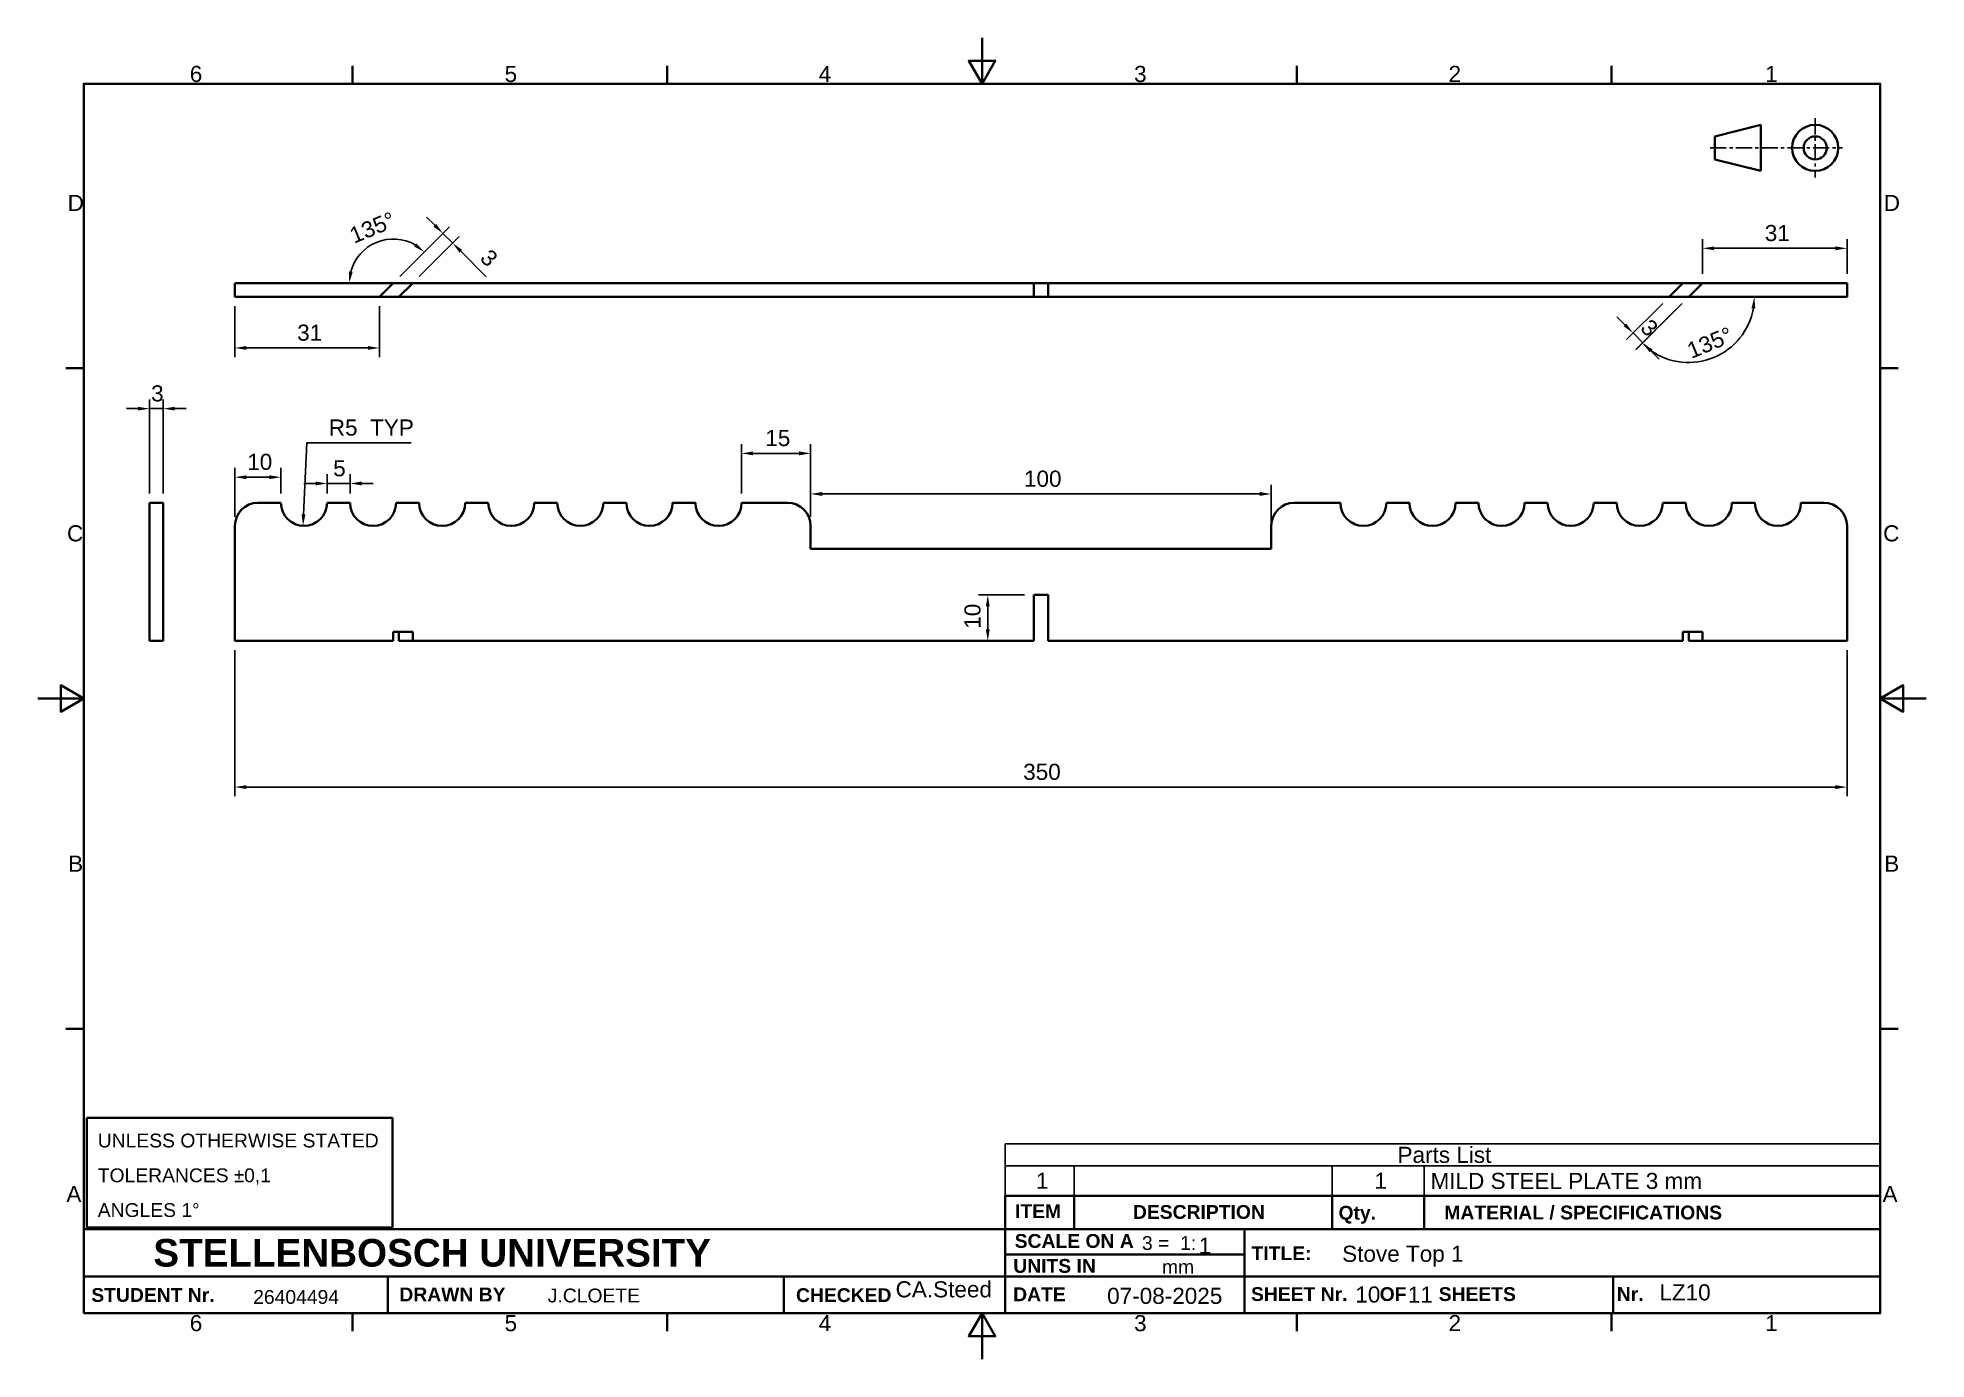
# Model space of a CAD drawing. Header units: millimetres. Extents: x 0 to 410, y 0 to 287.
import ezdxf

# ---------------------------------------------------------------- set-up
doc = ezdxf.new("R2010")
doc.units = ezdxf.units.MM
doc.linetypes.add('CENTER_ACAD', pattern=[1336.842178, 835.526367, -167.10527, 167.10527, -167.10527])
for name, color, linetype, lineweight in [('Border_0', 7, 'Continuous', 35), ('Border_2', 7, 'Continuous', 35), ('Dimensions(ISO)', 7, 'Continuous', 25), ('Sketch Geometry(ISO)', 7, 'Continuous', 35), ('Symbols(ISO)', 7, 'Continuous', 25), ('Visible Edges(ISO)', 7, 'Continuous', 35)]:
    doc.layers.add(name, color=color, linetype=linetype, lineweight=lineweight)
doc.styles.add('Border_1', font='arial.ttf')
doc.styles.add('Copy of DEFAULT-ISO', font='arial.ttf')
doc.styles.add('DEFAULT-ISO', font='arial.ttf')
doc.styles.add('ROMANS', font='romans.shx')
doc.dimstyles.new('PRIOR2-01', dxfattribs={"dimtxt": 3.5, "dimasz": 2.5, "dimexe": 2, "dimexo": 2, "dimgap": 1.5, "dimtad": 1, "dimtoh": 1, "dimdec": 0, "dimzin": 0, "dimtxsty": 'DEFAULT-ISO', "dimcen": 0.09, "dimclrd": 7, "dimclre": 7, "dimclrt": 7, "dimaunit": 1, "dimadec": 0, "dimazin": 0, "dimtfac": 1, "dimtdec": 3, "dimtmove": 0, "dimatfit": 3, "dimfxl": 1, "dimtolj": 1, "dimtzin": 0, "dimlwd": 25, "dimlwe": 25, "dimarcsym": 0})

# ---------------------------------------------------------------- blocks, each defined once
blk = doc.blocks.new('Borders Default Border')
at = {"layer": 'Border_0'}
for p, q in [((68.33, 277), (68.33, 280.9)), ((136.67, 277), (136.67, 280.9)), ((273.33, 277), (273.33, 280.9)), ((341.67, 277), (341.67, 280.9)), ((10, 215.25), (6.1, 215.25)), ((400, 215.25), (403.9, 215.25)), ((10, 71.75), (6.1, 71.75)), ((400, 71.75), (403.9, 71.75)), ((68.33, 10), (68.33, 6.1)), ((136.67, 10), (136.67, 6.1)), ((273.33, 10), (273.33, 6.1)), ((341.67, 10), (341.67, 6.1))]:
    blk.add_line(p, q, dxfattribs=at)
at = {"layer": 'Border_0', "flags": 128}
for points in [[(205, 287), (205, 277), (202.11, 282), (207.89, 282), (205, 277)], [(10, 10), (10, 277), (400, 277), (400, 10), (10, 10)], [(0, 143.5), (10, 143.5), (5, 146.39), (5, 140.61), (10, 143.5)], [(410, 143.5), (400, 143.5), (405, 146.39), (405, 140.61), (400, 143.5)], [(205, 0), (205, 10), (202.11, 5), (207.89, 5), (205, 10)]]:
    blk.add_lwpolyline(points, dxfattribs=at)
at = {"layer": 'Border_2', "char_height": 3.5, "attachment_point": 7, "style": 'Border_1'}
for s, insert in [('6', (33, 277.34)), ('5', (101.35, 277.34)), ('4', (169.54, 277.4)), ('3', (238.02, 277.34)), ('2', (306.29, 277.4)), ('1', (375.03, 277.4)), ('D', (6.48, 249.38)), ('D', (400.78, 249.38)), ('C', (6.34, 177.57)), ('C', (400.64, 177.57)), ('B', (6.59, 105.88)), ('B', (400.89, 105.88)), ('A', (6.21, 34.13)), ('A', (400.51, 34.13)), ('6', (33, 6.04)), ('5', (101.35, 6.04)), ('4', (169.54, 6.1)), ('3', (238.02, 6.04)), ('2', (306.29, 6.1)), ('1', (375.03, 6.1))]:
    blk.add_mtext(s, dxfattribs=dict(at, insert=insert))
blk = doc.blocks.new('Title Blocks stellenbosch')
at = {"layer": 'Sketch Geometry(ISO)'}
for p, q in [((218.02, 9.91), (218.02, 35.41)), ((218.02, 35.41), (408.02, 35.41)), ((233.02, 35.41), (233.02, 28.16)), ((289.02, 35.41), (289.02, 28.16)), ((309.02, 35.41), (309.02, 28.16)), ((18.02, 28.16), (408.02, 28.16)), ((270.02, 28.16), (270.02, 9.91)), ((218.02, 22.66), (270.02, 22.66)), ((18.02, 17.91), (408.02, 17.91)), ((84.02, 17.91), (84.02, 9.91)), ((170.02, 17.91), (170.02, 9.91)), ((350.02, 17.91), (350.02, 9.91)), ((408.02, 9.91), (18.02, 9.91))]:
    blk.add_line(p, q, dxfattribs=at)
at = {"layer": 'Symbols(ISO)', "color": 7, "attachment_point": 1, "style": 'ROMANS'}
for s, insert, char_height in [('\\fArial|b1|i0;{\\H3.0000;ITEM}', (220.18, 33.57), 3), ('\\fArial|b1|i0;{\\H3.0000;DESCRIPTION}', (245.79, 33.4), 3), ('\\fArial|b1|i0;{\\H3.0000;Qty.}', (290.42, 33.22), 3), ('\\fArial|b1|i0;{\\H3.0000;MATERIAL / SPECIFICATIONS}', (313.39, 33.28), 3), ('\\fArial|b1|i0;{\\H6.0000;STELLENBOSCH UNIVERSITY}', (33.11, 26.03), 6), ('\\fArial|b1|i0;{\\H3.0000;SCALE ON A}', (220.12, 27.1), 3), ('\\fArial|b1|i0;{\\H3.0000;UNITS IN}', (219.81, 21.68), 3), ('\\fArial|b1|i0;{\\H3.0000;TITLE:}', (271.53, 24.43), 3), ('\\fArial|b1|i0;{\\H3.0000;STUDENT Nr.}', (19.65, 15.37), 3), ('\\fArial|b1|i0;{\\H3.0000;DRAWN BY}', (86.53, 15.49), 3), ('\\fArial|b1|i0;{\\H3.0000;CHECKED}', (172.64, 15.33), 3), ('\\fArial|b1|i0;{\\H3.0000;DATE}', (219.79, 15.51), 3), ('\\fArial|b1|i0;{\\H3.0000;SHEET Nr.      OF      SHEETS}', (271.42, 15.56), 3)]:
    blk.add_mtext(s, dxfattribs=dict(at, insert=insert, char_height=char_height))
at = {"layer": 'Symbols(ISO)', "color": 7, "insert": (350.85, 15.57), "char_height": 3, "width": 7.4832, "attachment_point": 1, "style": 'ROMANS'}
blk.add_mtext('\\fArial|b1|i0;{\\H3.0000;Nr.}', dxfattribs=at)
blk = doc.blocks.new('iso1st')
at = {"layer": 'Sketch Geometry(ISO)'}
for p, q in [((-3.3785, 5.0225), (-13.3785, 2.5225)), ((-3.3785, -4.9775), (-3.3785, 5.0225)), ((-13.3785, 2.5225), (-13.3785, -2.4775)), ((-13.3785, -2.4775), (-3.3785, -4.9775))]:
    blk.add_line(p, q, dxfattribs=at)
at = {"layer": 'Sketch Geometry(ISO)', "linetype": 'CENTER_ACAD', "lineweight": 25, "ltscale": 0.00418}
for p, q in [((8.4235, 6.4415), (8.4235, -6.4415)), ((-14.3695, 0.0225), (14.3695, 0.0225))]:
    blk.add_line(p, q, dxfattribs=at)
at = {"layer": 'Sketch Geometry(ISO)'}
for radius in [5, 2.5]:
    blk.add_circle((8.4235, 0.0225), radius, dxfattribs=at)
blk = doc.blocks.new('TOLTAB1')
at = {"layer": 'Sketch Geometry(ISO)'}
for p, q in [((33.2, 11.89), (-33.2, 11.89)), ((-33.2, 11.89), (-33.2, -11.89)), ((33.2, -11.89), (33.2, 11.89)), ((-33.2, -11.89), (33.2, -11.89))]:
    blk.add_line(p, q, dxfattribs=at)
at = {"layer": 'Symbols(ISO)', "color": 7, "insert": (-30.81, 8.49), "char_height": 3, "attachment_point": 1, "line_spacing_factor": 1.509892, "style": 'Copy of DEFAULT-ISO'}
blk.add_mtext('\\fArial|b0|i0;{\\H3.0000;UNLESS OTHERWISE STATED\\PTOLERANCES }\\fAIGDT|b0|i0;{\\H3.0000;`}\\fArial|b0|i0;{\\H3.0000;0,1\\PANGLES 1}\\fAIGDT|b0|i0;{\\H3.0000;~}', dxfattribs=at)
blk = doc.blocks.new('Title block default')
at = {"layer": 'Symbols(ISO)', "color": 7, "attachment_point": 1, "style": 'Copy of DEFAULT-ISO'}
for s, insert, char_height in [('\\fArial|b0|i0;{\\H3.0000;3 =  1:}', (87.76, 7.4), 3), ('\\fArial|b0|i0;{\\H3.0000;mm}', (92.11, 2.22), 3), ('\\fArial|b0|i0;{\\H3.0000;J.CLOETE}', (-41.24, -4), 3), ('\\fArial|b0|i0;07-08-2025', (80.2, -3.82), 3.5), ('\\fArial|b0|i0;{\\H3.0000;26404494}', (-105.21, -4.31), 3)]:
    blk.add_mtext(s, dxfattribs=dict(at, insert=insert, char_height=char_height))
blk = doc.blocks.new('*D9')
at = {"layer": 'Defpoints', "color": 0, "linetype": 'Continuous', "transparency": 16777216}
for p in [(27.25, 206.45), (24.25, 185.99), (27.25, 185.99)]:
    blk.add_point(p, dxfattribs=at)
at = {"layer": 'Dimensions(ISO)', "color": 7, "linetype": 'Continuous', "lineweight": 25, "transparency": 16777216}
for p, q in [((21.75, 206.45), (19.25, 206.45)), ((24.25, 187.99), (24.25, 208.45)), ((24.25, 206.45), (27.25, 206.45)), ((27.25, 187.99), (27.25, 208.45)), ((29.75, 206.45), (32.25, 206.45))]:
    blk.add_line(p, q, dxfattribs=at)
at = {"layer": 'Dimensions(ISO)', "color": 7, "linetype": 'Continuous', "transparency": 16777216}
for points in [[(21.75, 206.86), (21.75, 206.03), (24.25, 206.45)], [(29.75, 206.86), (29.75, 206.03), (27.25, 206.45)]]:
    blk.add_solid(points, dxfattribs=at)
at = {"layer": 'Dimensions(ISO)', "color": 7, "linetype": 'Continuous', "lineweight": 25, "transparency": 16777216, "insert": (24.61, 211.52), "char_height": 3.5, "attachment_point": 1, "style": 'DEFAULT-ISO'}
blk.add_mtext('\\A1;3', dxfattribs=at)
blk = doc.blocks.new('*D10')
at = {"layer": 'Defpoints', "color": 0, "linetype": 'Continuous', "transparency": 16777216}
for p in [(57.8, 185.99), (57.58, 180.99)]:
    blk.add_point(p, dxfattribs=at)
at = {"layer": 'Dimensions(ISO)', "color": 7, "linetype": 'Continuous', "lineweight": 25, "transparency": 16777216}
for p, q in [((58.38, 199.04), (57.69, 183.49)), ((81.06, 199.04), (58.38, 199.04))]:
    blk.add_line(p, q, dxfattribs=at)
at = {"layer": 'Dimensions(ISO)', "color": 7, "linetype": 'Continuous', "transparency": 16777216}
blk.add_solid([(57.28, 183.51), (58.11, 183.47), (57.58, 180.99)], dxfattribs=at)
at = {"layer": 'Dimensions(ISO)', "color": 7, "linetype": 'Continuous', "lineweight": 25, "transparency": 16777216, "insert": (63.18, 204.1), "char_height": 3.5, "attachment_point": 1, "style": 'DEFAULT-ISO'}
blk.add_mtext('\\A1;\\fArial|b0|i0;{\\H3.5000;R5  TYP}', dxfattribs=at)
blk = doc.blocks.new('*D11')
at = {"layer": 'Defpoints', "color": 0, "linetype": 'Continuous', "transparency": 16777216}
for p in [(267.8, 187.92), (167.8, 180.99), (267.8, 175.99)]:
    blk.add_point(p, dxfattribs=at)
at = {"layer": 'Dimensions(ISO)', "color": 7, "linetype": 'Continuous', "lineweight": 25, "transparency": 16777216}
for p, q in [((167.8, 182.99), (167.8, 189.92)), ((267.8, 177.99), (267.8, 189.92)), ((170.3, 187.92), (265.3, 187.92))]:
    blk.add_line(p, q, dxfattribs=at)
at = {"layer": 'Dimensions(ISO)', "color": 7, "linetype": 'Continuous', "transparency": 16777216}
for points in [[(170.3, 188.34), (170.3, 187.5), (167.8, 187.92)], [(265.3, 188.34), (265.3, 187.5), (267.8, 187.92)]]:
    blk.add_solid(points, dxfattribs=at)
at = {"layer": 'Dimensions(ISO)', "color": 7, "linetype": 'Continuous', "lineweight": 25, "transparency": 16777216, "insert": (214.11, 192.99), "char_height": 3.5, "attachment_point": 1, "style": 'DEFAULT-ISO'}
blk.add_mtext('\\A1;100', dxfattribs=at)
blk = doc.blocks.new('*D12')
at = {"layer": 'Defpoints', "color": 0, "linetype": 'Continuous', "transparency": 16777216}
for p in [(42.8, 155.99), (392.8, 155.99), (392.8, 124.26)]:
    blk.add_point(p, dxfattribs=at)
at = {"layer": 'Dimensions(ISO)', "color": 7, "linetype": 'Continuous', "lineweight": 25, "transparency": 16777216}
for p, q in [((42.8, 153.99), (42.8, 122.26)), ((392.8, 153.99), (392.8, 122.26)), ((45.3, 124.26), (390.3, 124.26))]:
    blk.add_line(p, q, dxfattribs=at)
at = {"layer": 'Dimensions(ISO)', "color": 7, "linetype": 'Continuous', "transparency": 16777216}
for points in [[(45.3, 124.68), (45.3, 123.84), (42.8, 124.26)], [(390.3, 124.68), (390.3, 123.84), (392.8, 124.26)]]:
    blk.add_solid(points, dxfattribs=at)
at = {"layer": 'Dimensions(ISO)', "color": 7, "linetype": 'Continuous', "lineweight": 25, "transparency": 16777216, "insert": (213.94, 129.33), "char_height": 3.5, "attachment_point": 1, "style": 'DEFAULT-ISO'}
blk.add_mtext('\\A1;350', dxfattribs=at)
blk = doc.blocks.new('*D13')
at = {"layer": 'Defpoints', "color": 0, "linetype": 'Continuous', "transparency": 16777216}
for p in [(216.25, 165.99), (206.25, 155.99), (216.25, 155.99)]:
    blk.add_point(p, dxfattribs=at)
at = {"layer": 'Dimensions(ISO)', "color": 7, "linetype": 'Continuous', "lineweight": 25, "transparency": 16777216}
for p, q in [((214.25, 165.99), (204.25, 165.99)), ((206.25, 163.49), (206.25, 158.49))]:
    blk.add_line(p, q, dxfattribs=at)
at = {"layer": 'Dimensions(ISO)', "color": 7, "linetype": 'Continuous', "transparency": 16777216}
for points in [[(205.84, 163.49), (206.67, 163.49), (206.25, 165.99)], [(205.84, 158.49), (206.67, 158.49), (206.25, 155.99)]]:
    blk.add_solid(points, dxfattribs=at)
at = {"layer": 'Dimensions(ISO)', "color": 7, "linetype": 'Continuous', "lineweight": 25, "transparency": 16777216, "insert": (201.18, 158.65), "char_height": 3.5, "attachment_point": 1, "rotation": 90, "style": 'DEFAULT-ISO'}
blk.add_mtext('\\A1;10', dxfattribs=at)
blk = doc.blocks.new('*D14')
at = {"layer": 'Defpoints', "color": 0, "linetype": 'Continuous', "transparency": 16777216}
for p in [(67.8, 190.2), (62.8, 185.99), (67.8, 185.99)]:
    blk.add_point(p, dxfattribs=at)
at = {"layer": 'Dimensions(ISO)', "color": 7, "linetype": 'Continuous', "lineweight": 25, "transparency": 16777216}
for p, q in [((60.3, 190.2), (57.8, 190.2)), ((62.8, 187.99), (62.8, 192.2)), ((62.8, 190.2), (67.8, 190.2)), ((67.8, 187.99), (67.8, 192.2)), ((70.3, 190.2), (72.8, 190.2))]:
    blk.add_line(p, q, dxfattribs=at)
at = {"layer": 'Dimensions(ISO)', "color": 7, "linetype": 'Continuous', "transparency": 16777216}
for points in [[(60.3, 190.62), (60.3, 189.78), (62.8, 190.2)], [(70.3, 190.62), (70.3, 189.78), (67.8, 190.2)]]:
    blk.add_solid(points, dxfattribs=at)
at = {"layer": 'Dimensions(ISO)', "color": 7, "linetype": 'Continuous', "lineweight": 25, "transparency": 16777216, "insert": (64.14, 195.26), "char_height": 3.5, "attachment_point": 1, "style": 'DEFAULT-ISO'}
blk.add_mtext('\\A1;5', dxfattribs=at)
blk = doc.blocks.new('*D15')
at = {"layer": 'Defpoints', "color": 0, "linetype": 'Continuous', "transparency": 16777216}
for p in [(42.8, 191.56), (52.8, 185.99), (42.8, 180.99)]:
    blk.add_point(p, dxfattribs=at)
at = {"layer": 'Dimensions(ISO)', "color": 7, "linetype": 'Continuous', "lineweight": 25, "transparency": 16777216}
for p, q in [((42.8, 182.99), (42.8, 193.56)), ((52.8, 187.99), (52.8, 193.56)), ((50.3, 191.56), (45.3, 191.56))]:
    blk.add_line(p, q, dxfattribs=at)
at = {"layer": 'Dimensions(ISO)', "color": 7, "linetype": 'Continuous', "transparency": 16777216}
for points in [[(45.3, 191.98), (45.3, 191.15), (42.8, 191.56)], [(50.3, 191.98), (50.3, 191.15), (52.8, 191.56)]]:
    blk.add_solid(points, dxfattribs=at)
at = {"layer": 'Dimensions(ISO)', "color": 7, "linetype": 'Continuous', "lineweight": 25, "transparency": 16777216, "insert": (45.47, 196.64), "char_height": 3.5, "attachment_point": 1, "style": 'DEFAULT-ISO'}
blk.add_mtext('\\A1;10', dxfattribs=at)
blk = doc.blocks.new('*D16')
at = {"layer": 'Defpoints', "color": 0, "linetype": 'Continuous', "transparency": 16777216}
for p in [(167.8, 196.74), (152.8, 185.99), (167.8, 180.99)]:
    blk.add_point(p, dxfattribs=at)
at = {"layer": 'Dimensions(ISO)', "color": 7, "linetype": 'Continuous', "lineweight": 25, "transparency": 16777216}
for p, q in [((152.8, 187.99), (152.8, 198.74)), ((167.8, 182.99), (167.8, 198.74)), ((155.3, 196.74), (165.3, 196.74))]:
    blk.add_line(p, q, dxfattribs=at)
at = {"layer": 'Dimensions(ISO)', "color": 7, "linetype": 'Continuous', "transparency": 16777216}
for points in [[(155.3, 197.16), (155.3, 196.32), (152.8, 196.74)], [(165.3, 197.16), (165.3, 196.32), (167.8, 196.74)]]:
    blk.add_solid(points, dxfattribs=at)
at = {"layer": 'Dimensions(ISO)', "color": 7, "linetype": 'Continuous', "lineweight": 25, "transparency": 16777216, "insert": (157.95, 201.82), "char_height": 3.5, "attachment_point": 1, "style": 'DEFAULT-ISO'}
blk.add_mtext('\\A1;15', dxfattribs=at)
blk = doc.blocks.new('*D17')
at = {"layer": 'Defpoints', "color": 0, "linetype": 'Continuous', "transparency": 16777216}
for p in [(42.8, 230.73), (74.18, 230.73), (42.8, 219.63)]:
    blk.add_point(p, dxfattribs=at)
at = {"layer": 'Dimensions(ISO)', "color": 7, "linetype": 'Continuous', "lineweight": 25, "transparency": 16777216}
for p, q in [((42.8, 228.73), (42.8, 217.63)), ((74.18, 228.73), (74.18, 217.63)), ((71.68, 219.63), (45.3, 219.63))]:
    blk.add_line(p, q, dxfattribs=at)
at = {"layer": 'Dimensions(ISO)', "color": 7, "linetype": 'Continuous', "transparency": 16777216}
for points in [[(45.3, 220.05), (45.3, 219.22), (42.8, 219.63)], [(71.68, 220.05), (71.68, 219.22), (74.18, 219.63)]]:
    blk.add_solid(points, dxfattribs=at)
at = {"layer": 'Dimensions(ISO)', "color": 7, "linetype": 'Continuous', "lineweight": 25, "transparency": 16777216, "insert": (56.32, 224.71), "char_height": 3.5, "attachment_point": 1, "style": 'DEFAULT-ISO'}
blk.add_mtext('\\A1;31', dxfattribs=at)
blk = doc.blocks.new('*D18')
at = {"layer": 'Defpoints', "color": 0, "linetype": 'Continuous', "transparency": 16777216}
for p in [(77.18, 243.28), (75.18, 233.73), (77.18, 233.73), (78.59, 235.14)]:
    blk.add_point(p, dxfattribs=at)
at = {"layer": 'Dimensions(ISO)', "color": 7, "linetype": 'Continuous', "lineweight": 25, "transparency": 16777216}
blk.add_line((80, 236.56), (85.34, 241.89), dxfattribs=at)
blk.add_arc((77.18, 233.73), 9.55, 60.0432, 164.9568, dxfattribs=at)
at = {"layer": 'Dimensions(ISO)', "color": 7, "linetype": 'Continuous', "transparency": 16777216}
for points in [[(82.2, 242.33), (81.69, 241.67), (83.93, 240.48)], [(68.37, 236.15), (67.54, 236.26), (67.63, 233.73)]]:
    blk.add_solid(points, dxfattribs=at)
at = {"layer": 'Dimensions(ISO)', "color": 7, "linetype": 'Continuous', "lineweight": 25, "transparency": 16777216, "insert": (67.3, 245.47), "char_height": 3.5, "attachment_point": 1, "rotation": 22.5, "style": 'DEFAULT-ISO'}
blk.add_mtext('\\A1;135°', dxfattribs=at)
blk = doc.blocks.new('*D19')
at = {"layer": 'Defpoints', "color": 0, "linetype": 'Continuous', "transparency": 16777216}
for p in [(90.08, 242.39), (77.18, 233.73), (81.42, 233.73)]:
    blk.add_point(p, dxfattribs=at)
at = {"layer": 'Dimensions(ISO)', "color": 7, "linetype": 'Continuous', "lineweight": 25, "transparency": 16777216}
for p, q in [((86.19, 246.28), (84.43, 248.05)), ((78.59, 235.14), (89.38, 245.93)), ((82.83, 235.14), (91.5, 243.81)), ((87.96, 244.51), (90.08, 242.39)), ((91.85, 240.62), (97.36, 235.11))]:
    blk.add_line(p, q, dxfattribs=at)
at = {"layer": 'Dimensions(ISO)', "color": 7, "linetype": 'Continuous', "transparency": 16777216}
for points in [[(86.49, 246.58), (85.9, 245.99), (87.96, 244.51)], [(92.15, 240.92), (91.56, 240.33), (90.08, 242.39)]]:
    blk.add_solid(points, dxfattribs=at)
at = {"layer": 'Dimensions(ISO)', "color": 7, "linetype": 'Continuous', "lineweight": 25, "transparency": 16777216, "insert": (98.27, 241.39), "char_height": 3.5, "attachment_point": 1, "rotation": 315, "style": 'DEFAULT-ISO'}
blk.add_mtext('\\A1;3', dxfattribs=at)
blk = doc.blocks.new('*D20')
at = {"layer": 'Defpoints', "color": 0, "linetype": 'Continuous', "transparency": 16777216}
for p in [(392.8, 241.27), (361.43, 233.73), (392.8, 233.73)]:
    blk.add_point(p, dxfattribs=at)
at = {"layer": 'Dimensions(ISO)', "color": 7, "linetype": 'Continuous', "lineweight": 25, "transparency": 16777216}
for p, q in [((361.43, 235.73), (361.43, 243.27)), ((392.8, 235.73), (392.8, 243.27)), ((363.93, 241.27), (390.3, 241.27))]:
    blk.add_line(p, q, dxfattribs=at)
at = {"layer": 'Dimensions(ISO)', "color": 7, "linetype": 'Continuous', "transparency": 16777216}
for points in [[(363.93, 241.68), (363.93, 240.85), (361.43, 241.27)], [(390.3, 241.68), (390.3, 240.85), (392.8, 241.27)]]:
    blk.add_solid(points, dxfattribs=at)
at = {"layer": 'Dimensions(ISO)', "color": 7, "linetype": 'Continuous', "lineweight": 25, "transparency": 16777216, "insert": (374.95, 246.34), "char_height": 3.5, "attachment_point": 1, "style": 'DEFAULT-ISO'}
blk.add_mtext('\\A1;31', dxfattribs=at)
blk = doc.blocks.new('*D21')
at = {"layer": 'Defpoints', "color": 0, "linetype": 'Continuous', "transparency": 16777216}
for p in [(354.19, 230.73), (358.43, 230.73), (348.46, 220.76)]:
    blk.add_point(p, dxfattribs=at)
at = {"layer": 'Dimensions(ISO)', "color": 7, "linetype": 'Continuous', "lineweight": 25, "transparency": 16777216}
for p, q in [((344.57, 224.65), (342.81, 226.42)), ((352.78, 229.31), (344.93, 221.47)), ((357.02, 229.31), (347.05, 219.34)), ((346.34, 222.88), (348.46, 220.76)), ((350.23, 218.99), (352, 217.22))]:
    blk.add_line(p, q, dxfattribs=at)
at = {"layer": 'Dimensions(ISO)', "color": 7, "linetype": 'Continuous', "transparency": 16777216}
for points in [[(344.87, 224.94), (344.28, 224.35), (346.34, 222.88)], [(350.53, 219.29), (349.94, 218.7), (348.46, 220.76)]]:
    blk.add_solid(points, dxfattribs=at)
at = {"layer": 'Dimensions(ISO)', "color": 7, "linetype": 'Continuous', "lineweight": 25, "transparency": 16777216, "insert": (350.18, 226.22), "char_height": 3.5, "attachment_point": 1, "rotation": 315, "style": 'DEFAULT-ISO'}
blk.add_mtext('\\A1;3', dxfattribs=at)
blk = doc.blocks.new('*D22')
at = {"layer": 'Defpoints', "color": 0, "linetype": 'Continuous', "transparency": 16777216}
for p in [(358.43, 230.73), (392.8, 230.73), (357.02, 229.31), (358.43, 216.47)]:
    blk.add_point(p, dxfattribs=at)
at = {"layer": 'Dimensions(ISO)', "color": 7, "linetype": 'Continuous', "lineweight": 25, "transparency": 16777216}
blk.add_line((355.6, 227.9), (346.93, 219.23), dxfattribs=at)
blk.add_arc((358.43, 230.73), 14.26, 235.058, 349.942, dxfattribs=at)
at = {"layer": 'Dimensions(ISO)', "color": 7, "linetype": 'Continuous', "transparency": 16777216}
for points in [[(372.06, 228.27), (372.89, 228.2), (372.69, 230.73)], [(350, 218.72), (350.53, 219.36), (348.35, 220.64)]]:
    blk.add_solid(points, dxfattribs=at)
at = {"layer": 'Dimensions(ISO)', "color": 7, "linetype": 'Continuous', "lineweight": 25, "transparency": 16777216, "insert": (357.67, 220.47), "char_height": 3.5, "attachment_point": 1, "rotation": 22.5, "style": 'DEFAULT-ISO'}
blk.add_mtext('\\A1;135°', dxfattribs=at)
blk = doc.blocks.new('Parts List10')
at = {"layer": 'Symbols(ISO)'}
for p, q in [((400, 46.76), (210, 46.76)), ((210, 46.76), (210, 42.03)), ((400, 46.76), (400, 42.03)), ((400, 42.03), (210, 42.03)), ((210, 42.03), (210, 35.5)), ((225, 42.03), (225, 35.5)), ((281, 42.03), (281, 35.5)), ((301, 42.03), (301, 35.5)), ((400, 42.03), (400, 35.5)), ((400, 35.5), (210, 35.5))]:
    blk.add_line(p, q, dxfattribs=at)
at = {"layer": 'Symbols(ISO)', "char_height": 3.5, "attachment_point": 7, "style": 'Border_1'}
for s, insert in [('Parts List', (295.21, 42.59)), ('1', (216.7, 37.01)), ('1', (290.2, 37.01)), ('MILD STEEL PLATE 3 mm ', (302.38, 36.93))]:
    blk.add_mtext(s, dxfattribs=dict(at, insert=insert))

msp = doc.modelspace()

# ---------------------------------------------------------------- linework, layer by layer
at = {"layer": 'Visible Edges(ISO)'}
for p, q in [((77.18, 233.73), (42.8, 233.73)), ((42.8, 233.73), (42.8, 230.73)), ((74.18, 230.73), (77.18, 233.73)), ((77.18, 233.73), (81.42, 233.73)), ((81.42, 233.73), (78.42, 230.73)), ((216.25, 233.73), (81.42, 233.73)), ((216.25, 230.73), (216.25, 233.73)), ((216.25, 233.73), (219.35, 233.73)), ((357.19, 233.73), (219.35, 233.73)), ((219.35, 233.73), (219.35, 230.73)), ((354.19, 230.73), (357.19, 233.73)), ((357.19, 233.73), (361.43, 233.73)), ((361.43, 233.73), (358.43, 230.73)), ((392.8, 233.73), (361.43, 233.73)), ((392.8, 233.73), (392.8, 230.73)), ((74.18, 230.73), (42.8, 230.73)), ((78.42, 230.73), (74.18, 230.73)), ((216.25, 230.73), (78.42, 230.73)), ((219.35, 230.73), (216.25, 230.73)), ((354.19, 230.73), (219.35, 230.73)), ((358.43, 230.73), (354.19, 230.73)), ((392.8, 230.73), (358.43, 230.73)), ((27.25, 185.99), (24.25, 185.99)), ((24.25, 180.99), (24.25, 185.99)), ((27.25, 185.99), (27.25, 180.99)), ((47.8, 185.99), (52.8, 185.99)), ((62.8, 185.99), (67.8, 185.99)), ((77.8, 185.99), (82.8, 185.99)), ((92.8, 185.99), (97.8, 185.99)), ((107.8, 185.99), (112.8, 185.99)), ((122.8, 185.99), (127.8, 185.99)), ((137.8, 185.99), (142.8, 185.99)), ((152.8, 185.99), (162.8, 185.99)), ((272.8, 185.99), (282.8, 185.99)), ((292.8, 185.99), (297.8, 185.99)), ((307.8, 185.99), (312.8, 185.99)), ((322.8, 185.99), (327.8, 185.99)), ((337.8, 185.99), (342.8, 185.99)), ((352.8, 185.99), (357.8, 185.99)), ((367.8, 185.99), (372.8, 185.99)), ((382.8, 185.99), (387.8, 185.99)), ((24.25, 180.99), (24.25, 155.99)), ((27.25, 180.99), (27.25, 155.99)), ((42.8, 155.99), (42.8, 180.99)), ((167.8, 180.99), (167.8, 175.99)), ((267.8, 175.99), (267.8, 180.99)), ((392.8, 180.99), (392.8, 155.99)), ((167.8, 175.99), (267.8, 175.99)), ((216.25, 155.99), (216.25, 165.99)), ((216.25, 165.99), (219.35, 165.99)), ((219.35, 165.99), (219.35, 155.99)), ((24.25, 155.99), (27.25, 155.99)), ((77.18, 155.99), (42.8, 155.99)), ((77.18, 155.99), (77.18, 157.99)), ((77.18, 157.99), (81.42, 157.99)), ((78.42, 155.99), (78.42, 157.99)), ((81.42, 155.99), (78.42, 155.99)), ((81.42, 157.99), (81.42, 155.99)), ((216.25, 155.99), (81.42, 155.99)), ((357.19, 155.99), (219.35, 155.99)), ((357.19, 155.99), (357.19, 157.99)), ((357.19, 157.99), (361.43, 157.99)), ((358.43, 155.99), (358.43, 157.99)), ((361.43, 155.99), (358.43, 155.99)), ((361.43, 157.99), (361.43, 155.99)), ((392.8, 155.99), (361.43, 155.99))]:
    msp.add_line(p, q, dxfattribs=at)
for centre, start, end in [((47.8, 180.99), 90, 180), ((57.8, 185.99), 180, 0), ((72.8, 185.99), 180, 0), ((87.8, 185.99), 180, 0), ((102.8, 185.99), 180, 0), ((117.8, 185.99), 180, 0), ((132.8, 185.99), 180, 0), ((147.8, 185.99), 180, 0), ((162.8, 180.99), 0, 90), ((272.8, 180.99), 90, 180), ((287.8, 185.99), 180, 0), ((302.8, 185.99), 180, 0), ((317.8, 185.99), 180, 0), ((332.8, 185.99), 180, 0), ((347.8, 185.99), 180, 0), ((362.8, 185.99), 180, 0), ((377.8, 185.99), 180, 0), ((387.8, 180.99), 0, 90)]:
    msp.add_arc(centre, 5, start, end, dxfattribs=at)

# ---------------------------------------------------------------- block references
for name, p in [('Borders Default Border', (0, 0)), ('iso1st', (377.47, 263.06)), ('TOLTAB1', (43.83, 40.51)), ('Title Blocks stellenbosch', (-8.02, 0.09)), ('Title block default', (151.97, 19.34))]:
    msp.add_blockref(name, p)
at = {"layer": 'Symbols(ISO)'}
msp.add_blockref('Parts List10', (0, 0), dxfattribs=at)

# ---------------------------------------------------------------- texts
at = {"layer": 'Symbols(ISO)', "color": 7, "insert": (252.06, 26.43), "char_height": 3.5, "attachment_point": 1, "style": 'Copy of DEFAULT-ISO'}
msp.add_mtext('\\fArial|b0|i0;1', dxfattribs=at)
at = {"layer": 'Symbols(ISO)', "color": 7, "char_height": 3.5, "attachment_point": 1, "style": 'Copy of DEFAULT-ISO'}
for s, insert, width in [('\\fArial|b0|i0;Stove Top 1', (283.19, 24.66), 26.362), ('\\fArial|b0|i0;CA.Steed', (186.24, 16.94), 32.6124), ('\\fArial|b0|i0;10', (286.05, 15.81), 5.4367), ('\\fArial|b0|i0;11', (297.45, 15.78), 5.4367), ('\\fArial|b0|i0;LZ10', (352.06, 16.28), 11.1429)]:
    msp.add_mtext(s, dxfattribs=dict(at, insert=insert, width=width))

# ---------------------------------------------------------------- dimensions: what is measured, and where the dimension line sits
at = {"layer": 'Dimensions(ISO)', "color": 7, "linetype": 'Continuous', "lineweight": 25}
for base, center, p1, p2, picture, middle in [((77.18, 243.28), (77.18, 233.73), (78.59, 235.14), (75.18, 233.73), '*D18', (73.52, 242.55)), ((358.43, 216.47), (358.43, 230.73), (357.02, 229.31), (392.8, 230.73), '*D22', (363.89, 217.55))]:
    dim = msp.add_angular_dim_3p(base=base, center=center, p1=p1, p2=p2, dimstyle='PRIOR2-01', override={"dimgap": 1.5, "dimtoh": 0, "dimse2": 1, "dimtol": 0, "dimlim": 0, "dimtp": 0, "dimtm": 0, "dimtdec": 0}, dxfattribs=at)
    dim.commit()
    dim.dimension.update_dxf_attribs({"geometry": picture, "text_midpoint": middle, "dimtype": 165})
for base, p1, p2, angle, override, picture, middle in [((90.08, 242.39), (77.18, 233.73), (81.42, 233.73), 315, {"dimgap": 1.5, "dimtoh": 0, "dimdec": 0, "dimtol": 0, "dimlim": 0, "dimtp": 0, "dimtm": 0, "dimtdec": 3, "dimtofl": 1, "dimatfit": 1}, '*D19', (95.49, 236.99)), ((392.8, 241.27), (361.43, 233.73), (392.8, 233.73), 180, {"dimgap": 1.5, "dimtoh": 0, "dimdec": 0, "dimtol": 0, "dimlim": 0, "dimtp": 0, "dimtm": 0, "dimtdec": 3, "dimtofl": 0, "dimatfit": 1}, '*D20', (377.12, 241.27)), ((42.8, 219.63), (74.18, 230.73), (42.8, 230.73), 180, {"dimgap": 1.5, "dimtoh": 0, "dimdec": 0, "dimtol": 0, "dimlim": 0, "dimtp": 0, "dimtm": 0, "dimtdec": 3, "dimtofl": 0, "dimatfit": 1}, '*D17', (58.49, 219.63)), ((348.46, 220.76), (354.19, 230.73), (358.43, 230.73), 315, {"dimgap": 1.5, "dimtoh": 0, "dimdec": 0, "dimtol": 0, "dimlim": 0, "dimtp": 0, "dimtm": 0, "dimtdec": 3, "dimtofl": 1, "dimatfit": 1}, '*D21', (347.4, 221.82)), ((27.25, 206.45), (24.25, 185.99), (27.25, 185.99), 180, {"dimgap": 1.5, "dimtoh": 0, "dimdec": 0, "dimtol": 0, "dimlim": 0, "dimtp": 0, "dimtm": 0, "dimtdec": 3, "dimtofl": 1, "dimatfit": 1}, '*D9', (25.75, 206.45)), ((167.8, 196.74), (152.8, 185.99), (167.8, 180.99), 180, {"dimgap": 1.5, "dimtoh": 0, "dimdec": 0, "dimtol": 0, "dimlim": 0, "dimtp": 0, "dimtm": 0, "dimtdec": 3, "dimtofl": 0, "dimatfit": 1}, '*D16', (160.3, 196.74)), ((67.8, 190.2), (62.8, 185.99), (67.8, 185.99), 180, {"dimgap": 1.5, "dimtoh": 0, "dimdec": 0, "dimtol": 0, "dimlim": 0, "dimtp": 0, "dimtm": 0, "dimtdec": 3, "dimtofl": 1, "dimatfit": 1}, '*D14', (65.3, 190.2)), ((267.8, 187.92), (167.8, 180.99), (267.8, 175.99), 180, {"dimgap": 1.5, "dimtoh": 0, "dimdec": 0, "dimtol": 0, "dimlim": 0, "dimtp": 0, "dimtm": 0, "dimtdec": 3, "dimtofl": 0, "dimatfit": 1}, '*D11', (217.8, 187.92)), ((206.25, 155.99), (216.25, 165.99), (216.25, 155.99), 90, {"dimgap": 1.5, "dimtoh": 0, "dimdec": 0, "dimse2": 1, "dimtol": 0, "dimlim": 0, "dimtp": 0, "dimtm": 0, "dimtdec": 3, "dimtofl": 0, "dimatfit": 1}, '*D13', (206.25, 160.99))]:
    dim = msp.add_linear_dim(base=base, p1=p1, p2=p2, angle=angle, dimstyle='PRIOR2-01', override=override, dxfattribs=at)
    dim.commit()
    dim.dimension.update_dxf_attribs({"geometry": picture, "text_midpoint": middle, "dimtype": 160})
dim = msp.add_radius_dim(center=(57.8, 185.99), mpoint=(57.58, 180.99), text='\\fArial|b0|i0;{\\H3.5000;<>  TYP}', dimstyle='PRIOR2-01', override={"dimgap": 1.5, "dimtih": 1, "dimdec": 0, "dimlfac": 1, "dimcen": 0, "dimtol": 0, "dimlim": 0, "dimtp": 0, "dimtm": 0, "dimtdec": 3, "dimtofl": 0}, dxfattribs=at)
dim.commit()
dim.dimension.update_dxf_attribs({"geometry": '*D10', "text_midpoint": (72.12, 199.04), "dimtype": 164})
for base, p1, p2, picture, middle in [((42.8, 191.56), (52.8, 185.99), (42.8, 180.99), '*D15', (47.8, 191.56)), ((392.8, 124.26), (42.8, 155.99), (392.8, 155.99), '*D12', (217.8, 124.26))]:
    dim = msp.add_linear_dim(base=base, p1=p1, p2=p2, dimstyle='PRIOR2-01', override={"dimgap": 1.5, "dimtoh": 0, "dimdec": 0, "dimtol": 0, "dimlim": 0, "dimtp": 0, "dimtm": 0, "dimtdec": 3, "dimtofl": 0, "dimatfit": 1}, dxfattribs=at)
    dim.commit()
    dim.dimension.update_dxf_attribs({"geometry": picture, "text_midpoint": middle, "dimtype": 160})

doc.saveas('drawing.dxf')
